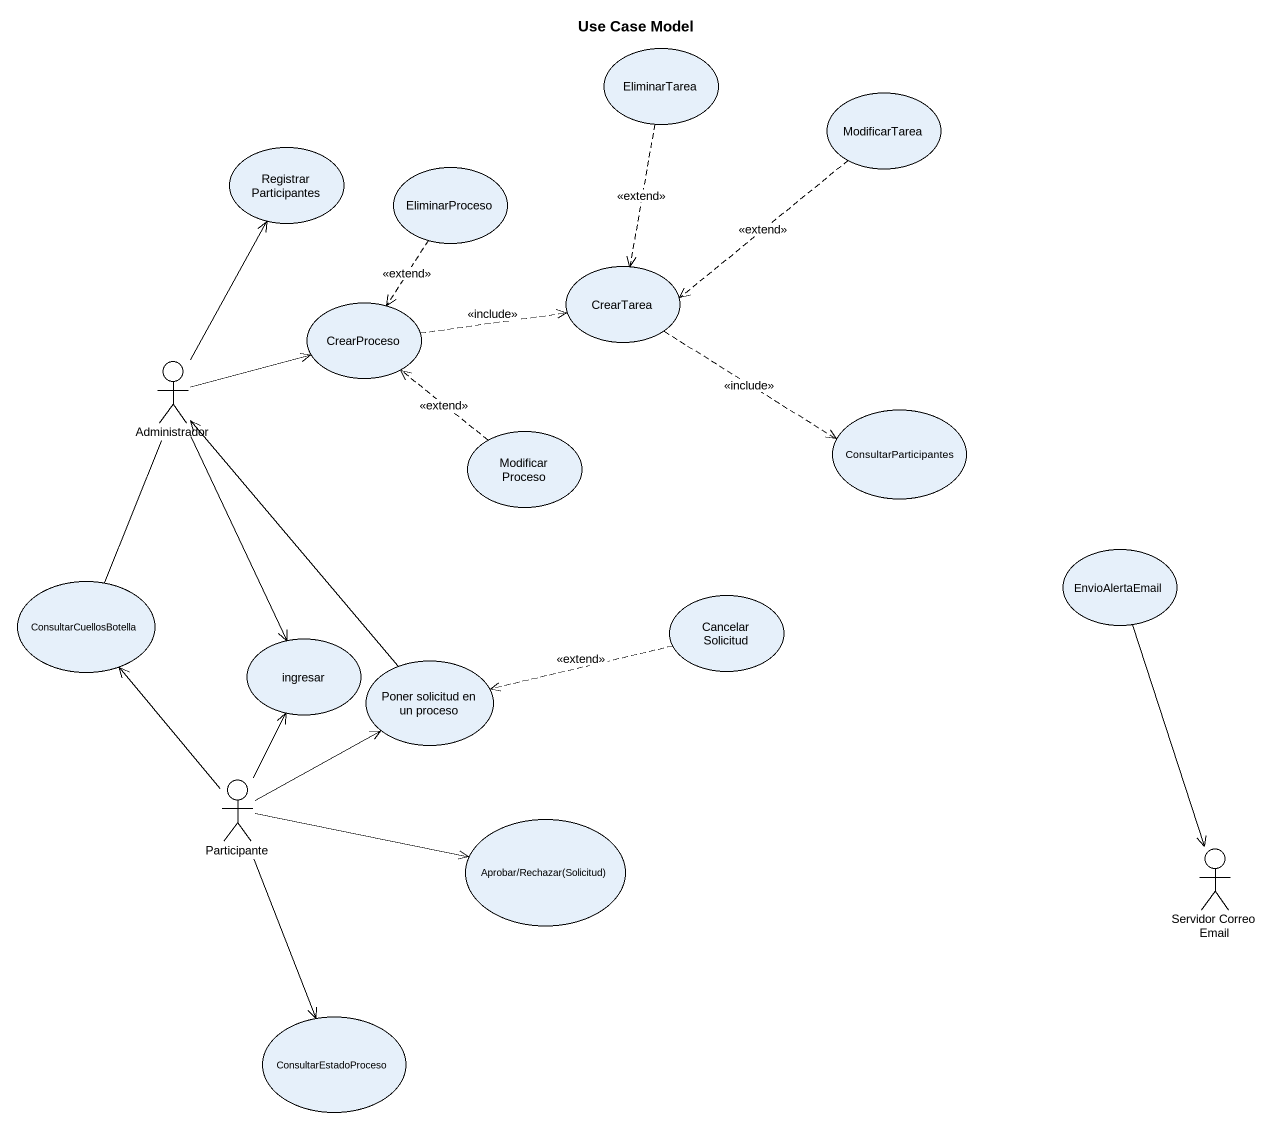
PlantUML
@startuml
title Use Case Model
usecase EliminarTarea
usecase ModificarTarea
usecase "Registrar Participantes" as Registrar_Participantes
usecase EliminarProceso
usecase CrearTarea
usecase CrearProceso
actor Administrador
usecase ConsultarParticipantes
usecase "Modificar Proceso" as Modificar_Proceso
usecase EnvioAlertaEmail
usecase ConsultarCuellosBotella
usecase "Cancelar Solicitud" as Cancelar_Solicitud
usecase ingresar
usecase "Poner solicitud en un proceso" as Poner_solicitud_en_un
actor Participante
usecase "Aprobar/Rechazar(Solicitud)" as Aprobar_Rechazar_Solicitud
actor "Servidor Correo Email" as Servidor_Correo_Email
usecase ConsultarEstadoProceso
EliminarTarea ..> CrearTarea : <<extend>>
ModificarTarea ..> CrearTarea : <<extend>>
EliminarProceso ..> CrearProceso : <<extend>>
CrearTarea .right.> ConsultarParticipantes : <<include>>
CrearProceso .right.> CrearTarea : <<include>>
Administrador -up-> Registrar_Participantes
Administrador -right-> CrearProceso
Administrador -- ConsultarCuellosBotella
Administrador --> ingresar
Modificar_Proceso .up.> CrearProceso : <<extend>>
EnvioAlertaEmail --> Servidor_Correo_Email
Cancelar_Solicitud .left.> Poner_solicitud_en_un : <<extend>>
Poner_solicitud_en_un -up-> Administrador
Participante -up-> ConsultarCuellosBotella
Participante -up-> ingresar
Participante -up-> Poner_solicitud_en_un
Participante -right-> Aprobar_Rechazar_Solicitud
Participante --> ConsultarEstadoProceso
@enduml
